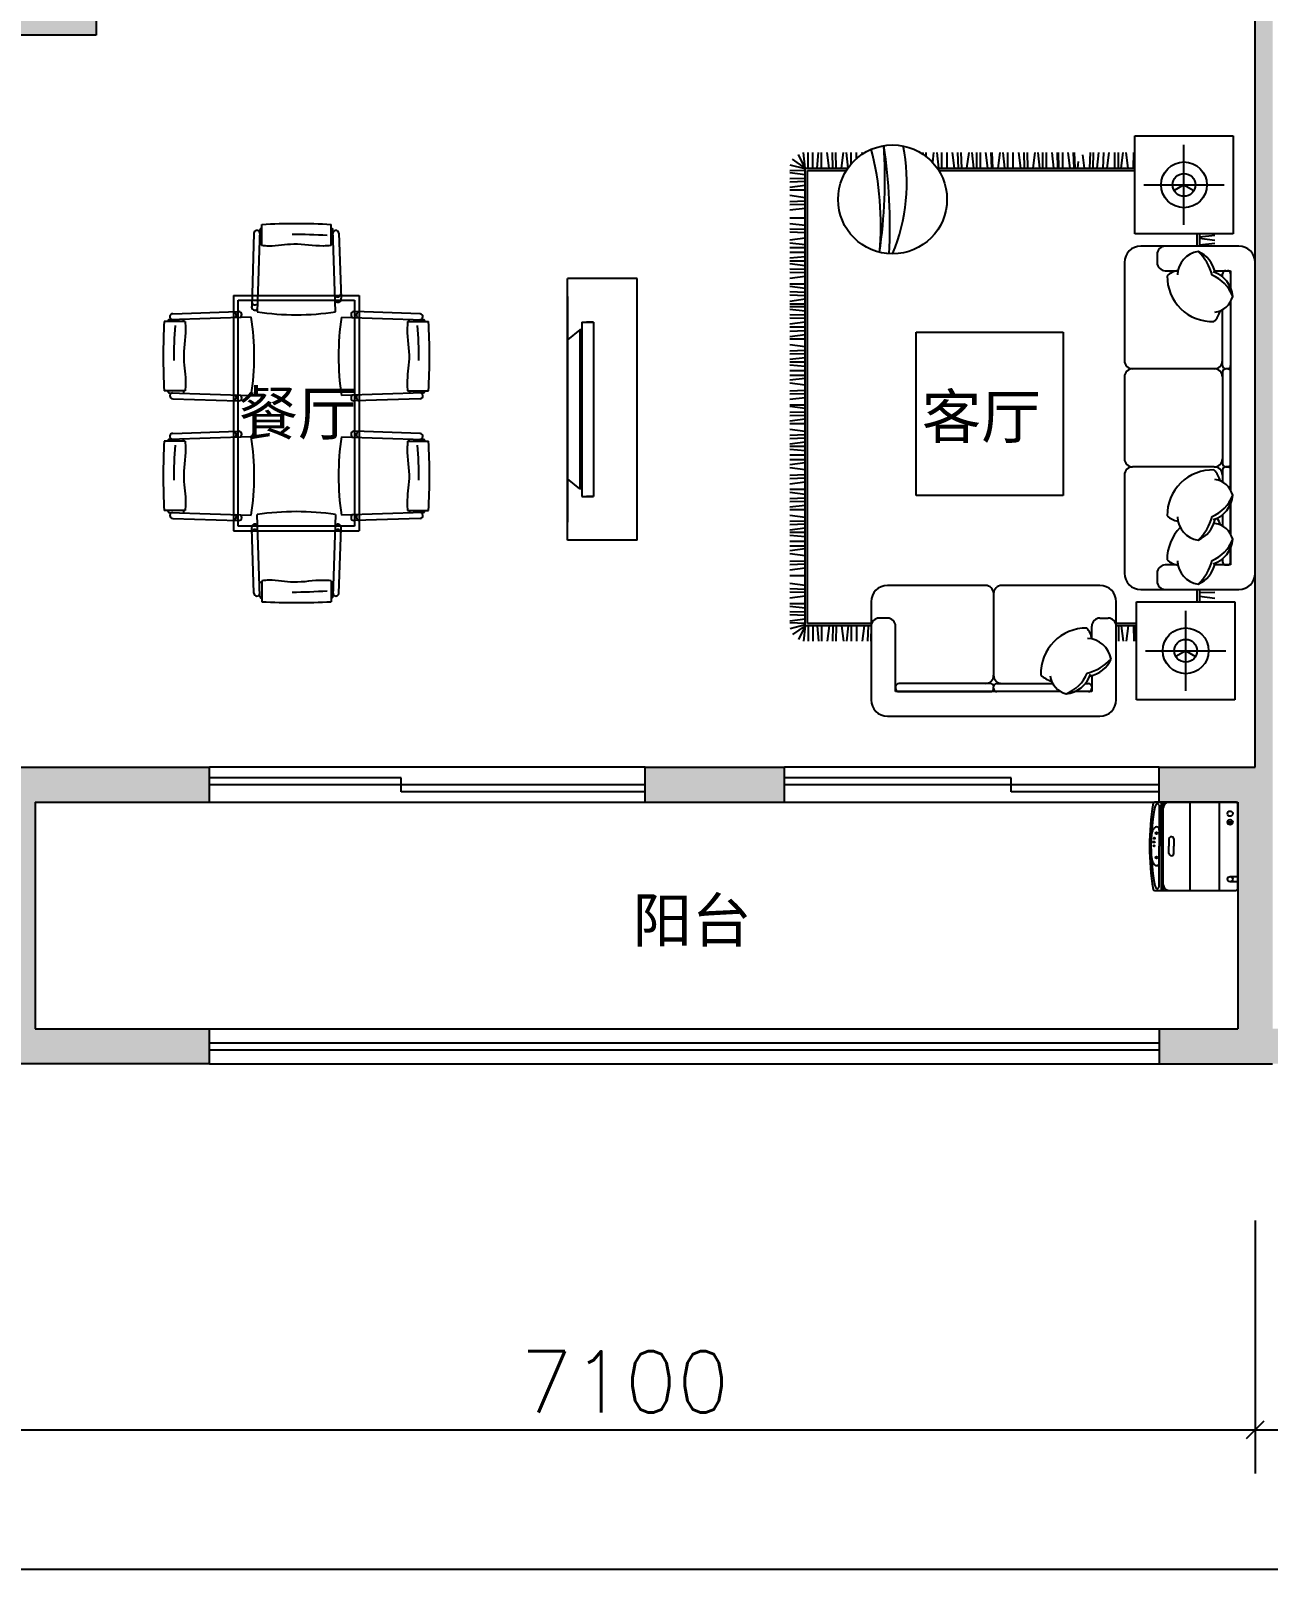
# Model space of a CAD drawing. Extents: x -1134706 to 1164706, y -1134256 to 18100.
# Drawn here: x 18275 to 25375, y -2000 to 6825 of the extents above; entities that cross this region are included whole.
import ezdxf
from ezdxf.enums import TextEntityAlignment as Align

# ---------------------------------------------------------------- set-up
doc = ezdxf.new("R2010")
doc.units = 0
doc.header["$LTSCALE"] = 100
for name, color, linetype in [('4_5-GLAZ-FL02T23-P$0$A-HRAL', 5, 'Continuous'), ('4m-line', 4, 'Continuous'), ('4win', 140, 'Continuous'), ('5fur', 175, 'Continuous'), ('7text', 31, 'Continuous'), ('A-ANNO-DIMS', 70, 'Continuous'), ('A-WALL', 1, 'Continuous'), ('tc', 253, 'Continuous')]:
    doc.layers.add(name, color=color, linetype=linetype)
doc.styles.add('9M-黑体', font='simhei.ttf')
doc.styles.add('GLA_T_A01_65_T3', font='ROMANS', dxfattribs={"bigfont": 'HZDX'})

msp = doc.modelspace()

# ---------------------------------------------------------------- hatches: boundary and pattern name
at = {"layer": 'tc'}
h = msp.add_hatch(color=256, dxfattribs=at)
h.dxf.hatch_style = 1
h.paths.add_polyline_path([(14900, 6800), (14900, 5200), (14900, 4900), (14900, 1100), (14150, 1100), (14150, 900), (15100, 900), (15850, 900), (15850, 1100), (15100, 1100), (15100, 4900), (15100, 5000), (15100, 6800), (17800, 6800), (18100, 6800), (18650, 6800), (18650, 7100), (18450, 7100), (18450, 7000), (17350, 7000), (17350, 9100), (17450, 9100), (17450, 9300), (16650, 9300), (16650, 9100), (17150, 9100), (17150, 7000), (15100, 7000), (15100, 9100), (15550, 9100), (15550, 9300), (14450, 9300), (14450, 9100), (14900, 9100), (14900, 7000), (12850, 7000), (12850, 9100), (13350, 9100), (13350, 9300), (12550, 9300), (12550, 9100), (12650, 9100), (12650, 7000), (11550, 7000), (11550, 7100), (11350, 7100), (11350, 6800), (11900, 6800), (13000, 6800)])
h = msp.add_hatch(color=256, dxfattribs=at)
h.dxf.hatch_style = 1
h.paths.add_polyline_path([(25300, 2600), (24750, 2600), (24750, 2400), (25200, 2400), (25200, 1100), (24750, 1100), (24750, 900), (25400, 900), (26100, 900), (26100, 1100), (25400, 1100), (25400, 6900), (25500, 6900), (25500, 7000), (24150, 7000), (24150, 6900), (25300, 6900)])
h = msp.add_hatch(color=256, dxfattribs=at)
h.dxf.hatch_style = 1
h.paths.add_polyline_path([(18300, 2400), (19300, 2400), (19300, 2600), (18200, 2600), (18200, 5300), (18100, 5300), (18100, 1100), (17550, 1100), (17550, 900), (19300, 900), (19300, 1100), (18300, 1100)])
h = msp.add_hatch(color=256, dxfattribs=at)
h.dxf.hatch_style = 1
h.paths.add_polyline_path([(22600, 2400), (22600, 2600), (21800, 2600), (21800, 2400)])

# ---------------------------------------------------------------- linework, layer by layer
for p, q in [((24610.3, 5659.6), (24610.3, 6222.3)), ((24610.3, 6222.3), (25172.9, 6222.3)), ((25172.9, 6222.3), (25172.9, 5659.6)), ((22718.3, 6037.6), (22679.2, 6116.2)), ((22718.3, 6037.6), (22708.4, 6126.2)), ((22735.3, 6037.6), (22735.3, 6126.2)), ((22762.1, 6037.6), (22762.1, 6126.2)), ((22787.5, 6037.6), (22795.3, 6126.2)), ((22812.2, 6037.6), (22812.2, 6126.2)), ((22854.9, 6037.6), (22844.2, 6126.2)), ((22877.7, 6037.6), (22874.7, 6126.2)), ((22896.2, 6037.6), (22893.3, 6126.2)), ((22926.4, 6037.6), (22938.1, 6126.2)), ((22965.4, 6037.6), (22955.5, 6126.2)), ((22982.3, 6061.2), (22982.3, 6126.2)), ((23013.2, 6092.4), (23013.2, 6126.2)), ((23046.3, 6117.7), (23045.2, 6126.2)), ((23394.3, 6116.6), (23394, 6126.2)), ((23413.3, 6102.7), (23412.5, 6126.2)), ((23449.7, 6068.9), (23457.3, 6126.2)), ((23484.6, 6037.6), (23474.7, 6126.2)), ((23501.5, 6037.6), (23501.5, 6126.2)), ((23532.4, 6037.6), (23532.4, 6126.2)), ((23575.2, 6037.6), (23564.4, 6126.2)), ((23597.9, 6037.6), (23595, 6126.2)), ((23616.5, 6037.6), (23613.6, 6126.2)), ((23646.6, 6037.6), (23658.3, 6126.2)), ((23685.6, 6037.6), (23675.7, 6126.2)), ((23702.6, 6037.6), (23702.6, 6126.2)), ((23723.4, 6037.6), (23723.4, 6126.2)), ((23766.2, 6037.6), (23755.4, 6126.2)), ((23788.9, 6037.6), (23786, 6126.2)), ((23794.8, 6037.6), (23791.9, 6126.2)), ((23825.1, 6037.6), (23836.8, 6126.2)), ((23864.1, 6037.6), (23854.2, 6126.2)), ((23881.1, 6037.6), (23881.1, 6126.2)), ((23912, 6037.6), (23912, 6126.2)), ((23954.7, 6037.6), (23944, 6126.2)), ((23977.5, 6037.6), (23974.5, 6126.2)), ((23996, 6037.6), (23993.1, 6126.2)), ((24026.2, 6037.6), (24037.9, 6126.2)), ((24065.2, 6037.6), (24055.3, 6126.2)), ((24082.1, 6037.6), (24082.1, 6126.2)), ((24103, 6037.6), (24103, 6126.2)), ((24145.7, 6037.6), (24135, 6126.2)), ((24168.5, 6037.6), (24165.5, 6126.2)), ((24174.3, 6037.6), (24171.4, 6126.2)), ((24195.7, 6037.6), (24195.7, 6126.2)), ((24238.4, 6037.6), (24227.7, 6126.2)), ((24261.2, 6037.6), (24258.3, 6126.2)), ((24267.1, 6037.6), (24264.1, 6126.2)), ((24321.5, 6037.6), (24311.4, 6114)), ((24351.6, 6037.6), (24354.5, 6126.2)), ((24370.2, 6037.6), (24373.1, 6126.2)), ((24392.9, 6037.6), (24403.6, 6126.2)), ((24428.6, 6037.6), (24431.5, 6126.2)), ((24451.4, 6037.6), (24462.1, 6126.2)), ((24494.1, 6037.6), (24494.1, 6126.2)), ((24515, 6037.6), (24515, 6126.2)), ((24531.9, 6037.6), (24541.8, 6126.2)), ((24570.9, 6037.6), (24559.2, 6126.2)), ((24601.1, 6037.6), (24604, 6126.2)), ((24891.6, 5711.2), (24891.6, 6170.7)), ((22718.3, 6023.9), (22629.7, 6021)), ((22718.3, 5998.6), (22629.7, 6010.3)), ((22718.3, 6032.1), (22632.2, 6054.3)), ((22718.3, 6037.6), (22646.4, 6087.8)), ((22718.3, 3411.5), (22718.3, 6037.6)), ((22718.3, 6037.6), (22965.4, 6037.6)), ((22732.4, 3425.5), (22732.4, 6023.5)), ((22732.4, 6023.5), (22954.6, 6023.5)), ((23474.9, 6037.6), (24262.5, 6037.6)), ((23484.3, 6023.5), (24610.3, 6023.5)), ((24262.5, 6037.6), (24610.3, 6037.6)), ((24282.5, 6037.6), (24286.7, 6075.4)), ((22718.3, 5978.1), (22629.7, 5975.2)), ((22718.3, 5959.5), (22629.7, 5956.6)), ((22718.3, 5936.8), (22629.7, 5926)), ((24661.8, 5941), (25121.3, 5941)), ((24891.6, 5941), (24834.7, 5908.1)), ((24891.6, 5941), (24948.4, 5908.1)), ((22718.3, 5911.4), (22629.7, 5911.4)), ((22718.3, 5867.6), (22629.7, 5879.3)), ((22718.3, 5847.1), (22629.7, 5844.2)), ((22718.3, 5828.5), (22629.7, 5825.6)), ((22718.3, 5805.8), (22629.7, 5795)), ((22718.3, 5749.9), (22629.7, 5749.9)), ((22718.3, 5707.1), (22629.7, 5717.9)), ((22718.3, 5684.4), (22629.7, 5687.3)), ((22718.3, 5665.8), (22629.7, 5668.8)), ((25172.9, 5659.6), (24610.3, 5659.6)), ((24965.9, 5659.6), (24965.9, 5589.3)), ((24980, 5659.6), (24980, 5589.3)), ((24980, 5643.5), (25068.6, 5653.4)), ((19600, 5601.8), (19587.6, 5602.3)), ((19997.8, 5600.5), (20011, 5601)), ((22718.3, 5635.7), (22629.7, 5624)), ((22718.3, 5596.7), (22629.7, 5606.6)), ((22718.3, 5579.7), (22629.7, 5579.7)), ((25206.2, 5589.3), (24643.6, 5589.3)), ((24980, 5635.7), (25068.6, 5624)), ((24980, 5596.7), (25068.6, 5606.6)), ((22718.3, 5553), (22629.7, 5553)), ((22718.3, 5527.6), (22629.7, 5519.7)), ((22718.3, 5502.8), (22629.7, 5502.8)), ((22718.3, 5477.4), (22629.7, 5488.2)), ((24549.8, 5495.5), (24549.8, 4932.9)), ((24737.4, 5542.4), (24737.4, 5495.5)), ((25300, 3713.9), (25300, 5495.5)), ((22718.3, 5454.7), (22629.7, 5457.6)), ((22718.3, 5436.1), (22629.7, 5439.1)), ((22718.3, 5415.6), (22629.7, 5403.9)), ((24784.2, 5448.7), (24856.9, 5448.7)), ((25067.2, 5448.7), (25159.3, 5448.7)), ((25112.5, 5412.9), (25112.5, 5429.9)), ((25131.2, 5448.7), (25140.6, 5448.7)), ((25159.3, 5448.7), (25159.3, 5350)), ((25159.3, 5429.9), (25159.3, 5350)), ((19438.9, 5306.3), (19438.9, 3956.3)), ((19438.9, 5306.3), (20158.9, 5306.3)), ((20158.9, 5306.3), (20158.9, 3956.3)), ((22718.3, 5371.8), (22629.7, 5371.8)), ((22718.3, 5346.4), (22629.7, 5357.2)), ((22718.3, 5323.7), (22629.7, 5326.6)), ((22718.3, 5305.1), (22629.7, 5308.1)), ((19465.9, 3983.3), (19465.9, 5279.3)), ((19465.9, 5279.3), (20131.9, 5279.3)), ((20131.9, 5279.3), (20131.9, 3983.3)), ((22718.3, 5284.6), (22629.7, 5272.9)), ((22718.3, 5256.3), (22629.7, 5256.3)), ((22718.3, 5241.1), (22629.7, 5241.1)), ((22718.3, 5215.7), (22629.7, 5226.5)), ((25112.5, 4904.8), (25112.5, 5224.8)), ((25159.3, 5272), (25159.3, 4190)), ((25159.3, 5272), (25159.3, 4904.8)), ((19152.3, 5157), (19151.9, 5170.1)), ((20445.5, 5157), (20445.9, 5170.1)), ((22718.3, 5193), (22629.7, 5195.9)), ((22718.3, 5174.4), (22629.7, 5177.3)), ((22718.3, 5153.9), (22629.7, 5142.2)), ((22718.3, 5125.6), (22629.7, 5125.6)), ((22718.3, 5103.4), (22629.7, 5100.5)), ((22718.3, 5080.7), (22629.7, 5069.9)), ((22718.3, 5055.3), (22629.7, 5055.3)), ((23354.2, 5097), (24198.2, 5097)), ((23354.2, 4159.3), (23354.2, 5097)), ((24198.2, 5097), (24198.2, 4159.3)), ((22718.3, 5011.5), (22629.7, 5023.2)), ((22718.3, 4991), (22629.7, 4988)), ((22718.3, 4972.4), (22629.7, 4969.5)), ((22718.3, 4949.7), (22629.7, 4938.9)), ((22718.3, 4924.3), (22629.7, 4924.3)), ((22718.3, 4899.5), (22629.7, 4907.4)), ((22718.3, 4874.1), (22629.7, 4874.1)), ((25065.6, 4886), (24596.7, 4886)), ((25112.5, 4867.3), (25112.5, 4342.1)), ((25140.6, 4886), (25131.2, 4886)), ((25140.6, 4886), (25131.2, 4886)), ((25159.3, 4342.1), (25159.3, 4867.3)), ((22718.3, 4847.4), (22629.7, 4847.4)), ((22718.3, 4830.4), (22629.7, 4820.5)), ((22718.3, 4791.4), (22629.7, 4803.1)), ((24549.8, 4839.1), (24549.8, 4370.3)), ((19151.1, 4759.1), (19150.6, 4746.7)), ((20446.7, 4759.1), (20447.2, 4746.7)), ((22718.3, 4761.3), (22629.7, 4758.3)), ((22718.3, 4742.7), (22629.7, 4739.8)), ((22718.3, 4720), (22629.7, 4709.2)), ((22718.3, 4677.2), (22629.7, 4677.2)), ((22718.3, 4658), (22629.7, 4669.7)), ((22718.3, 4637.5), (22629.7, 4634.6)), ((22718.3, 4619), (22629.7, 4616)), ((22718.3, 4596.2), (22629.7, 4585.5)), ((22718.3, 4570.8), (22629.7, 4570.8)), ((22718.3, 4527), (22629.7, 4538.7)), ((22718.3, 4506.5), (22629.7, 4503.6)), ((19152.3, 4470.6), (19151.9, 4483.7)), ((20445.5, 4470.6), (20445.9, 4483.7)), ((22718.3, 4487.9), (22629.7, 4485)), ((22718.3, 4465.2), (22629.7, 4454.4)), ((22718.3, 4439.8), (22629.7, 4439.8)), ((22718.3, 4415.1), (22629.7, 4422.9)), ((22718.3, 4389.7), (22629.7, 4389.7)), ((22718.3, 4362.9), (22629.7, 4362.9)), ((22718.3, 4345.9), (22629.7, 4336)), ((22718.3, 4306.9), (22629.7, 4318.7)), ((22718.3, 4276.8), (22629.7, 4273.9)), ((22718.3, 4258.2), (22629.7, 4255.3)), ((24549.8, 4276.5), (24549.8, 3713.9)), ((25065.6, 4323.4), (24596.7, 4323.4)), ((25112.5, 4304.6), (25112.5, 4237.2)), ((25140.6, 4323.4), (25131.2, 4323.4)), ((25131.2, 4323.4), (25140.6, 4323.4)), ((25159.3, 4190), (25159.3, 4304.6)), ((22718.3, 4235.5), (22629.7, 4224.7)), ((22718.3, 4192.8), (22629.7, 4192.8)), ((22718.3, 4164.4), (22629.7, 4176.2)), ((24198.2, 4159.3), (23354.2, 4159.3)), ((19151.1, 4072.7), (19150.6, 4060.3)), ((20446.7, 4072.7), (20447.2, 4060.3)), ((22718.3, 4143.9), (22629.7, 4141)), ((22718.3, 4125.4), (22629.7, 4122.5)), ((22718.3, 4102.6), (22629.7, 4091.9)), ((22718.3, 4077.3), (22629.7, 4077.3)), ((25159.3, 3937.4), (25159.3, 4112)), ((25159.3, 4112), (25159.3, 3937.4)), ((20131.9, 3983.3), (19465.9, 3983.3)), ((22718.3, 4033.4), (22629.7, 4045.2)), ((22718.3, 4012.9), (22629.7, 4010)), ((22718.3, 3994.4), (22629.7, 3991.5)), ((22718.3, 3971.6), (22629.7, 3960.9)), ((25112.5, 4049.1), (25112.5, 3984.6)), ((19438.9, 3956.3), (20158.9, 3956.3)), ((22718.3, 3946.2), (22629.7, 3946.2)), ((22718.3, 3921.5), (22629.7, 3929.3)), ((22718.3, 3896.1), (22629.7, 3896.1)), ((22718.3, 3869.3), (22629.7, 3869.3)), ((22718.3, 3852.4), (22629.7, 3842.5)), ((22718.3, 3813.4), (22629.7, 3825.1)), ((25112.5, 3796.5), (25112.5, 3779.5)), ((25159.3, 3859.4), (25159.3, 3760.7)), ((25159.3, 3779.5), (25159.3, 3859.4)), ((22718.3, 3783.2), (22629.7, 3780.3)), ((22718.3, 3764.7), (22629.7, 3761.8)), ((22718.3, 3741.9), (22629.7, 3731.2)), ((24737.4, 3713.9), (24737.4, 3667)), ((24856.9, 3760.7), (24784.2, 3760.7)), ((25159.3, 3760.7), (25067.2, 3760.7)), ((25131.2, 3760.7), (25140.6, 3760.7)), ((19600, 3660.7), (19587.6, 3660.2)), ((19997.8, 3662), (20011, 3661.5)), ((22718.3, 3699.2), (22629.7, 3699.2)), ((22718.3, 3643.3), (22629.7, 3654)), ((22718.3, 3620.5), (22629.7, 3623.5)), ((23752.7, 3643.5), (23190.1, 3643.5)), ((24409.2, 3643.5), (23846.5, 3643.5)), ((24643.6, 3620.1), (25206.2, 3620.1)), ((24965.9, 3620.1), (24965.9, 3549.8)), ((24980, 3620.1), (24980, 3549.8)), ((22718.3, 3602), (22629.7, 3604.9)), ((22718.3, 3581.5), (22629.7, 3569.8)), ((22718.3, 3537.7), (22629.7, 3537.7)), ((23096.3, 3549.8), (23096.3, 2987.1)), ((23799.6, 3596.6), (23799.6, 3127.8)), ((24502.9, 2987.1), (24502.9, 3549.8)), ((24620.1, 2987.1), (24620.1, 3549.8)), ((24620.1, 3549.8), (25182.8, 3549.8)), ((24980, 3602), (25068.6, 3604.9)), ((24980, 3581.5), (25068.6, 3569.8)), ((25182.8, 3549.8), (25182.8, 2987.1)), ((22718.3, 3512.3), (22629.7, 3523)), ((22718.3, 3489.5), (22629.7, 3492.5)), ((22718.3, 3471), (22629.7, 3473.9)), ((22718.3, 3450.5), (22629.7, 3438.8)), ((23190.1, 3456), (23143.2, 3456)), ((23190.1, 3456), (23143.2, 3456)), ((24409.2, 3456), (24456, 3456)), ((24901.5, 3038.7), (24901.5, 3498.2)), ((22718.3, 3425.1), (22629.7, 3428.1)), ((22718.3, 3417), (22632.2, 3394.8)), ((22718.3, 3411.5), (22646.4, 3361.2)), ((22718.3, 3411.5), (22679.2, 3332.9)), ((22718.3, 3411.5), (22708.4, 3322.9)), ((23096.3, 3411.5), (22718.3, 3411.5)), ((23096.3, 3425.5), (22732.4, 3425.5)), ((22735.3, 3411.5), (22735.3, 3322.9)), ((22762.1, 3411.5), (22762.1, 3322.9)), ((22787.5, 3411.5), (22795.3, 3322.9)), ((22812.2, 3411.5), (22812.2, 3322.9)), ((22854.9, 3411.5), (22844.2, 3322.9)), ((22877.7, 3411.5), (22874.7, 3322.9)), ((22896.2, 3411.5), (22893.3, 3322.9)), ((22926.4, 3411.5), (22938.1, 3322.9)), ((22965.4, 3411.5), (22955.5, 3322.9)), ((22982.3, 3411.5), (22982.3, 3322.9)), ((23013.2, 3411.5), (23013.2, 3322.9)), ((23056, 3411.5), (23045.2, 3322.9)), ((23078.7, 3411.5), (23075.8, 3322.9)), ((23097.3, 3411.5), (23094.3, 3322.9)), ((23237, 3034), (23237, 3409.1)), ((23237, 3034), (23237, 3409.1)), ((24362.3, 3336.5), (24362.3, 3409.1)), ((24620.1, 3425.5), (24502.9, 3425.5)), ((24620.1, 3411.5), (24502.9, 3411.5)), ((24515, 3411.5), (24515, 3322.9)), ((24531.9, 3411.5), (24541.8, 3322.9)), ((24570.9, 3411.5), (24559.2, 3322.9)), ((24601.1, 3411.5), (24604, 3322.9)), ((24611.3, 3411.5), (24614.2, 3322.9)), ((24671.7, 3268.4), (25131.2, 3268.4)), ((24901.5, 3268.4), (24844.6, 3235.6)), ((24901.5, 3268.4), (24958.3, 3235.6)), ((24362.3, 3126.2), (24362.3, 3034)), ((23237, 3062.1), (23237, 3052.8)), ((24185.6, 3034), (23237, 3034)), ((24185.6, 3034), (23237, 3034)), ((23780.9, 3080.9), (23255.8, 3080.9)), ((23255.8, 3034), (23780.9, 3034)), ((23799.6, 3052.8), (23799.6, 3062.1)), ((23799.6, 3052.8), (23799.6, 3062.1)), ((23818.4, 3080.9), (24138.4, 3080.9)), ((24185.6, 3034), (23818.4, 3034)), ((24362.3, 3034), (24263.6, 3034)), ((24343.5, 3034), (24263.6, 3034)), ((24326.5, 3080.9), (24343.5, 3080.9)), ((24362.3, 3062.1), (24362.3, 3052.8)), ((25182.8, 2987.1), (24620.1, 2987.1)), ((23190.1, 2893.3), (24409.2, 2893.3)), ((25190.8, 2400, 0), (24723.6, 2400, 0)), ((24762.2, 1894, 0), (24762.2, 2400, 0)), ((24772.9, 1894, 0), (24772.9, 2400, 0)), ((24927.5, 1894, 0), (24927.5, 2400, 0)), ((25095.4, 1894, 0), (25095.4, 2400, 0)), ((25200, 1903.2, 0), (25200, 2390.8, 0)), ((24748.4, 2382.1, 0), (24748.4, 2147, 0)), ((25141.5, 2283.1, 0), (25171.2, 2283.1, 0)), ((25141.6, 2287.4, 0), (25171.1, 2287.4, 0)), ((24748.4, 1912, 0), (24748.4, 2147, 0)), ((24805.4, 2189, 0), (24805.4, 2147, 0)), ((24805.4, 2105, 0), (24805.4, 2147, 0)), ((24833, 2189, 0), (24833, 2147, 0)), ((24833, 2105, 0), (24833, 2147, 0)), ((25156.3, 1973.2, 0), (25200, 1973.2, 0)), ((25157.4, 1944.6, 0), (25200, 1944.6, 0)), ((24723.6, 1894, 0), (25190.8, 1894, 0))]:
    msp.add_line(p, q)
at = {"ltscale": 0.5}
for p, q in [((19555.2, 5663.6), (19542.7, 5245.4)), ((19589.6, 5683.2), (19573.9, 5212.5)), ((19600, 5592.3), (19600, 5712.8)), ((19997.8, 5592.3), (19997.8, 5712.8)), ((20023.9, 5212.5), (20008.2, 5683.2)), ((20042.6, 5663.6), (20055.1, 5290.4)), ((19089.2, 5201.8), (19462.5, 5214.2)), ((20508.6, 5201.8), (20135.3, 5214.2)), ((19160.5, 5157), (19040.1, 5157)), ((19540.4, 5183), (19069.7, 5167.3)), ((20057.4, 5183), (20528.1, 5167.3)), ((20437.3, 5157), (20557.7, 5157)), ((19160.5, 4759.1), (19040.1, 4759.1)), ((19069.7, 4748.7), (19540.4, 4733)), ((19089.2, 4714.3), (19462.5, 4701.9)), ((20528.1, 4748.7), (20057.4, 4733)), ((20508.6, 4714.3), (20135.3, 4701.9)), ((20437.3, 4759.1), (20557.7, 4759.1)), ((19089.2, 4515.4), (19462.5, 4527.8)), ((20508.6, 4515.4), (20135.3, 4527.8)), ((19160.5, 4470.6), (19040.1, 4470.6)), ((19540.4, 4496.6), (19069.7, 4480.9)), ((20057.4, 4496.6), (20528.1, 4480.9)), ((20437.3, 4470.6), (20557.7, 4470.6)), ((19160.5, 4072.7), (19040.1, 4072.7)), ((19069.7, 4062.3), (19540.4, 4046.6)), ((20528.1, 4062.3), (20057.4, 4046.6)), ((20437.3, 4072.7), (20557.7, 4072.7)), ((19089.2, 4027.9), (19462.5, 4015.5)), ((19555.2, 3598.9), (19542.7, 3972.1)), ((19589.6, 3579.3), (19573.9, 4050)), ((20023.9, 4050), (20008.2, 3579.3)), ((20042.6, 3598.9), (20055.1, 3972.1)), ((20508.6, 4027.9), (20135.3, 4015.5)), ((19600, 3670.2), (19600, 3549.8)), ((19997.8, 3670.2), (19997.8, 3549.8))]:
    msp.add_line(p, q, dxfattribs=at)
at = {"color": 0, "linetype": 'ByBlock'}
for p, q in [((25350, -1150), (25250, -1250)), ((25250, -1250), (25350, -1150))]:
    msp.add_line(p, q, dxfattribs=at)
for centre, radius in [((23219.4, 5857.6), 312.5), ((24891.6, 5941), 131.3), ((24891.6, 5941), 65.6), ((24901.5, 3268.4), 131.3), ((24901.5, 3268.4), 65.6), ((25156.4, 2334.2, 0), 15), ((25156.4, 2285, 0), 15), ((24733.4, 2222.5, 0), 5.98), ((24719.6, 2149.4, 0), 3.59), ((24720, 2171.6, 0), 3.59), ((24721.4, 2192.9, 0), 3.59), ((24733.4, 2082.3, 0), 5.98), ((25156.4, 1958.7, 0), 15)]:
    msp.add_circle(centre, radius)
for centre, radius, start, end in [((21423.4, 5712.4), 1729, 354.74394, 14.49735), ((20154.9, 5983.2), 3020.8, 351.83348, 3.47421), ((19959.3, 5698.6), 3244.8, 357.29788, 8.28539), ((22245.6, 5953.3), 1055.9, 337.25804, 11.52026), ((19780, 3034.1), 2623, 85.7376, 90.1076), ((24643.6, 5495.5), 93.8, 90, 180), ((24784.2, 5542.4), 46.9, 90, 180), ((25206.2, 5495.5), 93.8, 0, 90), ((24784.2, 5495.5), 46.9, 180, 270), ((24995.3, 5420), 141.3, 99.39285, 177.93283), ((24785.7, 5357.6), 274.9, 13.64916, 47.26323), ((24906.6, 5407.1), 165.9, 10.63867, 66.68485), ((24868.5, 5343.3), 106.1, 96.29025, 133.8884), ((25055.8, 5417.1), 260.8, 179.42107, 271.71498), ((24976.7, 5229.8), 207.1, 20.25938, 68.43175), ((25011.8, 5288.9), 159.7, 4.53318, 72.72864), ((25131.2, 5429.9), 18.8, 90, 180), ((25140.6, 5429.9), 18.8, 0, 90), ((20036, 5316.9), 18.6, 214.96774, 350.48769), ((25052.4, 5331.3), 122.3, 277.76802, 345.89361), ((19436, 5195.1), 18.6, 304.96773, 80.48769), ((19561.8, 5271.9), 18.6, 189.51231, 325.03226), ((20161.8, 5195.1), 18.6, 99.51231, 235.03227), ((24955.4, 5262.7), 151.7, 315.50553, 343.22072), ((21718.8, 4939.1), 2623, 175.7376, 180.1076), ((17879, 4939.1), 2623, 359.8924, 4.2624), ((24596.7, 4932.9), 46.9, 180, 270), ((24596.7, 4839.1), 46.9, 90, 180), ((25065.6, 4932.9), 46.9, 270, 0), ((25065.6, 4839.1), 46.9, 0, 90), ((25131.2, 4904.8), 18.8, 180, 270), ((25131.2, 4867.3), 18.8, 90, 180), ((25140.6, 4904.8), 18.8, 270, 0), ((25140.6, 4867.3), 18.8, 0, 90), ((19436, 4721), 18.6, 279.51231, 55.03227), ((20161.8, 4721), 18.6, 124.96773, 260.48769), ((19436, 4508.7), 18.6, 304.96773, 80.48769), ((20161.8, 4508.7), 18.6, 99.51231, 235.03227), ((21718.8, 4252.7), 2623, 175.7376, 180.1076), ((17879, 4252.7), 2623, 359.8924, 4.2624), ((24596.7, 4370.3), 46.9, 180, 270), ((25065.6, 4370.3), 46.9, 270, 0), ((25131.2, 4342.1), 18.8, 180, 270), ((25140.6, 4342.1), 18.8, 270, 0), ((24596.7, 4276.5), 46.9, 90, 180), ((25055.8, 4044.9), 260.8, 88.28502, 180.57893), ((24955.4, 4199.3), 151.7, 16.77928, 44.49447), ((25065.6, 4276.5), 46.9, 0, 90), ((25052.4, 4130.7), 122.3, 14.10639, 82.23198), ((25131.2, 4304.6), 18.8, 90, 180), ((25140.6, 4304.6), 18.8, 0, 90), ((24976.7, 4232.2), 207.1, 291.56825, 339.74062), ((25011.8, 4173.1), 159.7, 287.27136, 355.46682), ((19436, 4034.6), 18.6, 279.51231, 55.03227), ((20161.8, 4034.6), 18.6, 124.96773, 260.48769), ((24868.5, 4118.7), 106.1, 226.1116, 263.70975), ((25055.8, 3792.3), 260.8, 135.28827, 180.57893), ((24995.3, 4042), 141.3, 182.06717, 260.60715), ((24785.7, 4104.4), 274.9, 312.73677, 346.35084), ((24906.6, 4054.9), 165.9, 293.31515, 349.36133), ((25052.4, 3878.1), 122.3, 14.10639, 82.23198), ((24955.4, 3946.7), 151.7, 16.77928, 33.22134), ((19561.8, 3945.6), 18.6, 34.96774, 170.48769), ((20036, 3945.6), 18.6, 9.51231, 145.03226), ((24976.7, 3979.6), 207.1, 291.56825, 339.74062), ((25011.8, 3920.5), 159.7, 287.27136, 355.46682), ((24643.6, 3713.9), 93.8, 180, 270), ((24784.2, 3713.9), 46.9, 90, 180), ((24868.5, 3866.1), 106.1, 226.1116, 263.70975), ((24995.3, 3789.4), 141.3, 182.06717, 260.60715), ((24785.7, 3851.8), 274.9, 312.73677, 346.35084), ((24906.6, 3802.3), 165.9, 293.31515, 349.36133), ((25131.2, 3779.5), 18.8, 180, 270), ((25140.6, 3779.5), 18.8, 270, 0), ((25206.2, 3713.9), 93.8, 270, 0), ((23190.1, 3549.8), 93.8, 90, 180), ((23752, 3595.9), 47.7, 0.92597, 89.07403), ((23846.5, 3596.6), 46.9, 90, 180), ((24409.2, 3549.8), 93.8, 0, 90), ((24784.2, 3667), 46.9, 180, 270), ((19780, 6228.5), 2623, 269.8924, 274.2624), ((23143.2, 3409.1), 46.9, 90, 180), ((23143.2, 3409.1), 46.9, 90, 180), ((23190.1, 3409.1), 46.9, 0, 90), ((23190.1, 3409.1), 46.9, 0, 90), ((24409.2, 3409.1), 46.9, 90, 180), ((24456, 3409.1), 46.9, 0, 90), ((24330.7, 3137.6), 260.8, 89.42107, 181.71498), ((24256.9, 3324.8), 106.1, 6.29025, 43.8884), ((24333.6, 3198), 141.3, 9.39285, 87.93283), ((24271.2, 3407.7), 274.9, 283.64916, 317.26323), ((24320.7, 3286.8), 165.9, 280.63867, 336.68485), ((23752.7, 3127.8), 46.9, 270, 0), ((23846.5, 3127.8), 46.9, 180, 270), ((24176.3, 3238), 151.7, 225.50553, 253.22072), ((24244.9, 3140.9), 122.3, 187.76802, 255.89361), ((24143.4, 3216.7), 207.1, 290.25938, 338.43175), ((24202.5, 3181.5), 159.7, 274.53318, 342.72864), ((23255.8, 3062.1), 18.8, 90, 180), ((23255.8, 3052.8), 18.8, 180, 270), ((23780.9, 3062.1), 18.8, 0, 90), ((23780.9, 3052.8), 18.8, 270, 0), ((23818.4, 3062.1), 18.8, 90, 180), ((23818.4, 3052.8), 18.8, 180, 270), ((24343.5, 3062.1), 18.8, 0, 90), ((24343.5, 3052.8), 18.8, 270, 0), ((23190.1, 2987.1), 93.8, 180, 270), ((24409.2, 2987.1), 93.8, 270, 0), ((26172.7, 2147, 0), 1478.6, 170.45028, 189.54972), ((24723.6, 2390.8, 0), 9.2, 90, 170.45028), ((24751.3, 2366.5, 0), 27.5, 128.70021, 169.56075), ((24739.5, 2381.3, 0), 8.5, 65.54983, 128.70021), ((24727.9, 2371.6, 0), 23, 27.04846, 49.23618), ((24805, 2367.9, 0), 32.1, 90, 180), ((25190.8, 2390.8, 0), 9.2, 0, 90), ((26075.7, 2121.1, 0), 1374.4, 169.50405, 178.92001), ((24919.9, 2179.7, 0), 217.4, 168.95886, 176.37238), ((24763.5, 2213.3, 0), 57.4, 154.21244, 171.93254), ((24761.2, 2214.4, 0), 54.9, 134.91196, 154.21244), ((24734.2, 2241.4, 0), 16.7, 87.95725, 134.91196), ((24734.3, 2243.5, 0), 14.6, 345.04563, 87.95725), ((7909.5, 2961, 0), 16811, 357.27542, 357.38308), ((20378.3, 2149.8, 0), 4323.3, 359.96302, 0.16032), ((26075.7, 2172.9, 0), 1374.4, 181.07999, 190.49595), ((20378.3, 2144.2, 0), 4323.3, 359.83968, 0.03698), ((7909.5, 1333, 0), 16811, 2.61692, 2.72458), ((24821, 2186.2, 0), 15.8, 57.45726, 169.57185), ((24829.5, 2199.5, 0), 2.75977e-11, 188.65432, 0), ((24817.9, 2189.8, 0), 15.1, 356.97499, 39.89491), ((24919.9, 2114.3, 0), 217.4, 183.62762, 191.04114), ((24763.5, 2080.8, 0), 57.4, 188.06746, 205.78756), ((24761.2, 2079.7, 0), 54.9, 205.78756, 225.08804), ((24734.2, 2052.6, 0), 16.7, 225.08804, 272.04275), ((24734.3, 2050.5, 0), 14.6, 272.04275, 14.95437), ((24821, 2107.9, 0), 15.8, 190.42815, 302.54274), ((24817.9, 2104.2, 0), 15.1, 320.10509, 3.02501), ((24829.5, 2094.5, 0), 2.75977e-11, 0, 171.34568), ((24723.6, 1903.2, 0), 9.2, 189.54972, 270), ((24751.3, 1927.5, 0), 27.5, 190.43925, 231.29979), ((24739.5, 1912.7, 0), 8.5, 231.29979, 294.45017), ((24727.9, 1922.4, 0), 23, 310.76382, 332.95154), ((24805, 1926.1, 0), 32.1, 180, 270), ((25190.8, 1903.2, 0), 9.2, 270, 0)]:
    msp.add_arc(centre, radius, start, end)
at = {"ltscale": 0.5}
for centre, radius, start, end in [((19572, 5663.1), 16.9, 358.09085, 178.09085), ((19597.1, 5683.2), 7.51, 67.55752, 179.77587), ((19798.9, 1914), 3803.9, 87.00223, 92.99777), ((20000.8, 5683.4), 7.39, 358.86948, 113.79701), ((20025.8, 5663.1), 16.9, 1.90915, 181.90915), ((19466.8, 5196.1), 18.6, 304.96773, 103.33062), ((19560.8, 5241.1), 18.6, 166.66938, 325.03226), ((19798.9, 6723), 1527.2, 261.52791, 278.47209), ((20037, 5286.1), 18.6, 214.96774, 13.33062), ((20131, 5196.1), 18.6, 76.66938, 235.03227), ((22838.9, 4958), 3803.9, 177.00223, 182.99777), ((19069.5, 5160), 7.39, 88.86948, 203.79701), ((19089.8, 5184.9), 16.9, 91.90915, 271.90915), ((18029.8, 4958), 1527.2, 351.52791, 8.47209), ((21568, 4958), 1527.2, 171.52791, 188.47209), ((20508, 5184.9), 16.9, 268.09085, 88.09085), ((20528.3, 5160), 7.39, 336.20299, 91.13052), ((16758.9, 4958), 3803.9, 357.00223, 2.99777), ((19069.7, 4756.2), 7.51, 157.55752, 269.77587), ((19089.8, 4731.2), 16.9, 88.09085, 268.09085), ((19466.8, 4719.9), 18.6, 256.66938, 55.03227), ((20131, 4719.9), 18.6, 124.96773, 283.33062), ((20508, 4731.2), 16.9, 271.90915, 91.90915), ((20528.1, 4756.2), 7.51, 270.22413, 22.44248), ((19089.8, 4498.5), 16.9, 91.90915, 271.90915), ((19466.8, 4509.7), 18.6, 304.96773, 103.33062), ((20131, 4509.7), 18.6, 76.66938, 235.03227), ((20508, 4498.5), 16.9, 268.09085, 88.09085), ((22838.9, 4271.6), 3803.9, 177.00223, 182.99777), ((19069.5, 4473.6), 7.39, 88.86948, 203.79701), ((18029.8, 4271.6), 1527.2, 351.52791, 8.47209), ((21568, 4271.6), 1527.2, 171.52791, 188.47209), ((20528.3, 4473.6), 7.39, 336.20299, 91.13052), ((16758.9, 4271.6), 3803.9, 357.00223, 2.99777), ((19069.7, 4069.8), 7.51, 157.55752, 269.77587), ((19089.8, 4044.8), 16.9, 88.09085, 268.09085), ((19798.9, 2539.5), 1527.2, 81.52791, 98.47209), ((20508, 4044.8), 16.9, 271.90915, 91.90915), ((20528.1, 4069.8), 7.51, 270.22413, 22.44248), ((19466.8, 4033.5), 18.6, 256.66938, 55.03227), ((19560.8, 3976.4), 18.6, 34.96774, 193.33062), ((20037, 3976.4), 18.6, 346.66938, 145.03226), ((20131, 4033.5), 18.6, 124.96773, 283.33062), ((19572, 3599.4), 16.9, 181.90915, 1.90915), ((19597.1, 3579.3), 7.51, 180.22413, 292.44248), ((19798.9, 7348.5), 3803.9, 267.00223, 272.99777), ((20000.8, 3579.2), 7.39, 246.20299, 1.13052), ((20025.8, 3599.4), 16.9, 178.09085, 358.09085)]:
    msp.add_arc(centre, radius, start, end, dxfattribs=at)
for points in [[(19997.8, 5592.3), (19983.1, 5591.3), (19911.7, 5586.4), (19793.2, 5612), (19675.5, 5585.5), (19614.2, 5591.1), (19600, 5592.3)], [(19160.5, 5157), (19161.5, 5142.2), (19166.5, 5070.9), (19140.8, 4952.3), (19167.4, 4834.6), (19161.8, 4773.3), (19160.5, 4759.1)], [(20437.3, 5157), (20436.3, 5142.2), (20431.4, 5070.9), (20457, 4952.3), (20430.4, 4834.6), (20436, 4773.3), (20437.3, 4759.1)], [(19160.5, 4470.6), (19161.5, 4455.8), (19166.5, 4384.5), (19140.8, 4265.9), (19167.4, 4148.2), (19161.8, 4086.9), (19160.5, 4072.7)], [(20437.3, 4470.6), (20436.3, 4455.8), (20431.4, 4384.5), (20457, 4265.9), (20430.4, 4148.2), (20436, 4086.9), (20437.3, 4072.7)], [(19997.8, 3670.2), (19983.1, 3671.2), (19911.7, 3676.1), (19793.2, 3650.5), (19675.5, 3677), (19614.2, 3671.5), (19600, 3670.2)]]:
    msp.add_open_spline(points, degree=3, knots=[0, 0, 0, 0, 58.971525, 285.898376, 474.758122, 531.666635, 531.666635, 531.666635, 531.666635])
at = {"layer": '4_5-GLAZ-FL02T23-P$0$A-HRAL'}
for p, q in [((19300, 1020), (24750, 1020)), ((19300, 980), (24750, 980))]:
    msp.add_line(p, q, dxfattribs=at)
at = {"layer": '4m-line'}
for p, q in [((19300, 1100), (24750, 1100)), ((19300, 900), (24750, 900))]:
    msp.add_line(p, q, dxfattribs=at)
at = {"layer": '4win'}
for p, q in [((21800, 2600), (19300, 2600)), ((24750, 2600), (22600, 2600)), ((20400, 2540), (19300, 2540)), ((21800, 2500), (19300, 2500)), ((20400, 2460), (20400, 2540)), ((23900, 2540), (22600, 2540)), ((24750, 2500), (22600, 2500)), ((23900, 2460), (23900, 2540)), ((19300, 2400), (21800, 2400)), ((21800, 2460), (20400, 2460)), ((22600, 2400), (24750, 2400)), ((24750, 2460), (23900, 2460))]:
    msp.add_line(p, q, dxfattribs=at)
at = {"layer": '5fur', "ltscale": 100}
for p, q in [((21354.2, 3903.3), (21354.2, 5403.3)), ((21754.2, 5403.3), (21354.2, 5403.3)), ((21754.2, 3903.3), (21754.2, 5403.3)), ((21354.2, 5301.4), (21354.2, 4005.3)), ((21436.7, 5153.3), (21436.7, 4153.3)), ((21436.7, 5153.3), (21504.2, 5153.3)), ((21504.2, 5153.3), (21463.7, 5153.3)), ((21504.2, 5153.3), (21504.2, 4153.3)), ((21424.9, 5109.7), (21354.2, 5051.4)), ((21424.9, 5109.7), (21424.9, 4197)), ((21436.7, 5109.7), (21424.9, 5109.7)), ((21424.9, 4197), (21354.2, 4255.3)), ((21436.7, 4197), (21424.9, 4197)), ((21436.7, 4153.3), (21504.2, 4153.3)), ((21504.2, 4153.3), (21463.7, 4153.3)), ((21754.2, 3903.3), (21354.2, 3903.3))]:
    msp.add_line(p, q, dxfattribs=at)
at = {"layer": 'A-ANNO-DIMS'}
for p, q in [((25300, 0), (25300, -1450)), ((25300, 0), (25300, -1450)), ((18200, -1200), (25300, -1200)), ((25300, -1200), (28900, -1200)), ((0, -2000), (30000, -2000))]:
    msp.add_line(p, q, dxfattribs=at)
at = {"layer": 'A-WALL'}
for p, q in [((18650, 7100), (18650, 6800)), ((25300, 2600), (25300, 6900)), ((18650, 6800), (18100, 6800)), ((18200, 2600), (19300, 2600)), ((19300, 2400), (19300, 2600)), ((21800, 2600), (22600, 2600)), ((21800, 2400), (21800, 2600)), ((22600, 2400), (22600, 2600)), ((24750, 2400), (24750, 2600)), ((24750, 2600), (25300, 2600)), ((18300, 2400), (19300, 2400)), ((18300, 2400), (18300, 1100)), ((21800, 2400), (22600, 2400)), ((24750, 2400), (25200, 2400)), ((25200, 2400), (25200, 1100)), ((18300, 1100), (19300, 1100)), ((19300, 900), (19300, 1100)), ((24750, 1100), (24750, 900)), ((24750, 1100), (25200, 1100)), ((19300, 900), (17550, 900)), ((24750, 900), (25400, 900))]:
    msp.add_line(p, q, dxfattribs=at)

# ---------------------------------------------------------------- texts
at = {"layer": '7text', "style": '9M-黑体'}
msp.add_text('餐厅', height=250, rotation=360, dxfattribs=at).set_placement((19807.7, 4636.3), align=Align.MIDDLE)
for s, p in [('客厅', (23387.2, 4487.1)), ('阳台', (21727.8, 1598.1))]:
    msp.add_text(s, height=250, rotation=360, dxfattribs=at).set_placement(p)
at = {"layer": 'A-ANNO-DIMS', "color": 7, "style": 'GLA_T_A01_65_T3'}
msp.add_text('7100', height=350, dxfattribs=at).set_placement((21083.3, -1100))

doc.saveas('drawing.dxf')
